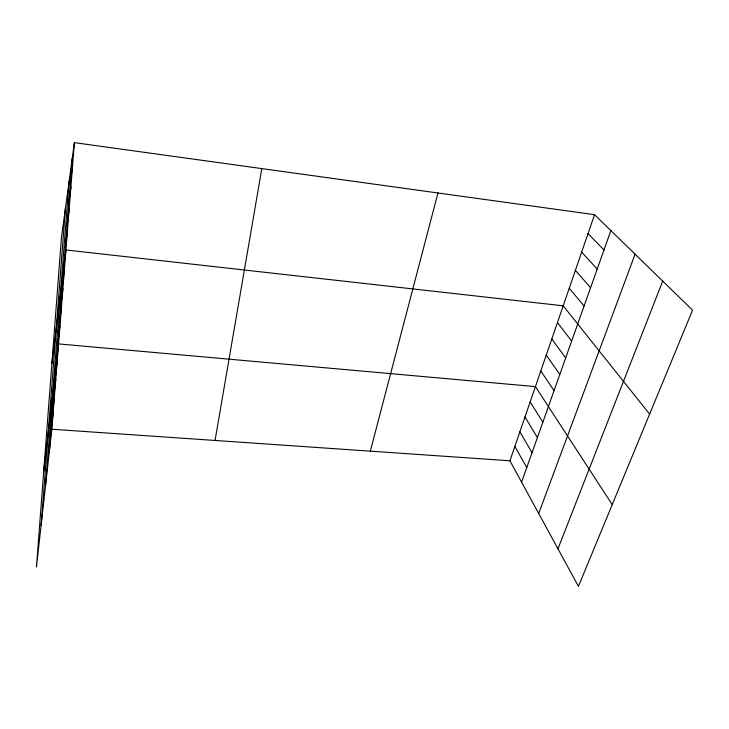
<?xml version="1.0" encoding="UTF-8"?>
<svg xmlns="http://www.w3.org/2000/svg" width="729" height="729" viewBox="0 0 729 729"><rect width="100%" height="100%" fill="white"/><g stroke="black" fill="none" stroke-linecap="round" stroke-linejoin="round"><path stroke-width="1.09" d="M41.134 525.162L65.473 208.002M45.471 486.334L69.137 181.184M49.28 452.235L72.289 158.047M74.394 142.647L61.446 237.499L36.45 567.025L51.85 429.226L74.394 142.647L594.545 214.672L692.55 310.199L578.452 586.353L509.926 460.774L594.545 214.672M51.932 418.355L54.465 396.057M50.593 435.459L53.144 412.796M53.299 400.923L55.805 379.007M43.713 471.253L58.566 343.915L535.432 386.607L612.223 504.614M54.684 383.144L57.172 361.63M57.555 346.503L59.988 325.854M59.031 327.622L61.436 307.447M60.534 308.349L62.913 288.666M62.074 288.684L64.416 269.502M51.887 363.525L65.956 249.965L563.207 305.806L649.612 414.127M65.3 247.45L67.569 229.407M66.986 225.844L69.219 208.412M68.717 203.755L70.913 186.961M70.485 181.157L72.636 165.046M215.046 440.462L261.82 168.599M370.323 451.16L437.965 192.985M521.581 482.142L610.866 230.574M538.695 513.498L635.087 254.184M557.958 548.791L662.707 281.112M51.85 429.226L509.926 460.774M588.039 233.59L603.976 250.001M581.66 252.161L597.215 269.037M575.391 270.377L590.59 287.709M569.24 288.256L584.093 306.025M557.457 322.537L571.636 341.108M551.807 338.976L565.677 357.912M546.249 355.132L559.817 374.414M540.79 370.997L554.067 390.626M530.156 401.943L542.859 422.2M524.971 417.015L537.401 437.573M519.868 431.85L532.042 452.682M514.856 446.43L526.766 467.535"/></g></svg>
